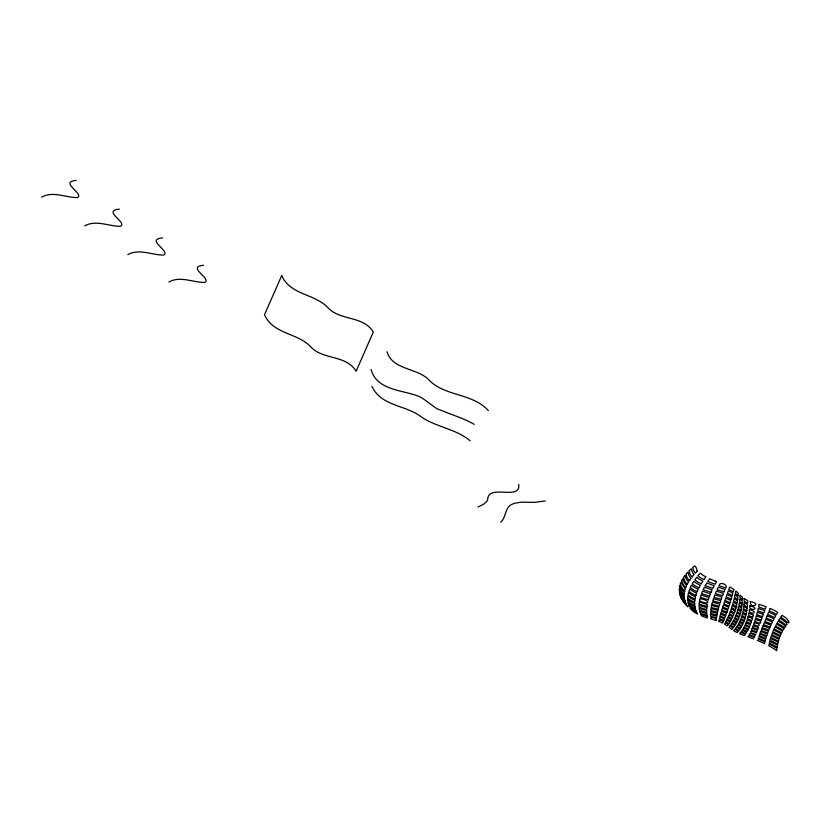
<?xml version="1.0" encoding="UTF-8"?>
<svg xmlns="http://www.w3.org/2000/svg" width="831" height="831" viewBox="0 0 831 831"><rect width="100%" height="100%" fill="white"/><g stroke="black" fill="none" stroke-linecap="round" stroke-linejoin="round"><path stroke-width="1.25" d="M743.922 604.885L744.088 602.465A7.479 2.981 23.7 0 0 747.536 604.573L747.318 607.035M747.173 608.385L746.82 610.733M743.257 609.829L742.831 612.021A11.094 4.425 23.7 0 0 746.113 614.265M720.176 616.072L720.602 614.275A10.772 4.3 23.7 0 1 725.525 616.207L724.777 617.942A10.086 4.02 23.7 0 0 720.176 616.093M746.155 614.234L746.602 612.021A9.816 3.916 23.7 0 1 743.298 609.829M735.071 594.799L734.49 597.157A18.23 7.271 23.7 0 1 737.751 599.702L737.928 597.177A20.598 8.217 23.7 0 0 735.123 594.799M736.297 606.744L736.796 604.563A16.101 6.419 23.7 0 0 733.337 602.008L732.651 604.22A14.916 5.952 23.7 0 1 736.266 606.744M732.246 595.702L732.828 593.344A10.325 4.113 23.7 0 0 728.309 590.872L727.374 593.292A10.678 4.259 23.7 0 1 732.267 595.692M721.786 610.318L722.357 608.354A11.509 4.591 23.7 0 1 727.644 610.442L726.928 612.343M731.197 599.317L731.82 597.032A10.678 4.259 23.7 0 0 726.948 594.632L726.086 596.98A11.073 4.415 23.7 0 1 731.218 599.307M730.179 602.672L730.781 600.605A11.073 4.415 23.7 0 0 725.671 598.278L724.871 600.543A11.385 4.539 23.7 0 1 730.158 602.797L730.137 602.807M744.368 620.466L744.981 618.648M766.733 635.777L767.314 634.022A46.629 18.594 23.7 0 0 761.944 631.934L760.812 631.529M734.957 611.169A14.22 5.672 23.7 0 0 731.29 608.666L730.584 610.681A13.815 5.505 23.7 0 1 734.282 613.112L734.988 611.169M751.473 621.64L750.819 623.468A14.823 5.91 23.7 0 1 746.487 621.754L747.162 619.812A15.062 6.004 23.7 0 0 751.473 621.609M730.179 611.761L729.483 613.652A13.639 5.433 23.7 0 1 733.129 616.01L733.908 614.192A13.815 5.505 23.7 0 0 730.21 611.741M743.942 621.598L743.205 623.354A13.244 5.277 23.7 0 1 739.912 621.141M745.376 624.517L746.113 622.762M758.298 628.091L758.028 628.766M761.85 628.859L761.539 629.649M760.77 631.633L760.469 632.37M756.303 632.962C749.946 629.15 747.651 632.723 755.711 634.427M757.072 631.134L756.781 631.851M759.721 634.354L760.957 634.572A45.258 18.043 23.7 0 1 766.4 636.723L765.902 638.457A43.378 17.295 23.7 0 0 759.17 635.725M760.427 632.484L760.188 633.097M759.648 634.552L759.409 635.144M755.15 635.642C751.338 631.84 744.732 634.053 753.52 636.307A54.493 21.731 23.7 0 1 754.704 636.754M728.33 616.467L729.047 614.67A13.639 5.433 23.7 0 1 732.703 617.038L731.893 618.742A13.691 5.464 23.7 0 0 728.361 616.446M770.046 627.218L770.929 625.296A32.534 12.974 23.7 0 0 764.323 622.627L763.523 624.663A40.252 16.049 23.7 0 1 770.046 627.197M726.595 620.175L725.868 621.723M739.881 621.152L740.639 619.375A12.995 5.183 23.7 0 0 743.901 621.619M723.728 620.466L724.445 618.918A10.086 4.02 23.7 0 0 719.854 617.069L719.48 618.794A9.234 3.688 23.7 0 1 723.687 620.56L723.676 620.57M725.338 622.616L724.59 624.123A15.498 6.181 23.7 0 1 727.032 625.92L728.486 624.683A15.259 6.087 23.7 0 0 725.37 622.596M747.962 629.929L747.277 631.238A19.986 7.967 23.7 0 1 742.706 629.493L743.652 627.966M776.518 624.185L775.531 626.148A27.413 10.928 23.7 0 1 783.031 630.262L783.986 628.714A24.878 9.92 23.7 0 0 776.538 624.174M741.387 626.834A12.964 5.173 23.7 0 1 738.094 624.642L737.087 626.179A12.309 4.903 23.7 0 0 740.473 628.319L741.418 626.813M500.761 522.19C506.328 517.349 504.697 507.523 511.803 504.396A58.274 23.237 23.7 0 1 515.324 503.119L521.556 502.142L531.154 502.34A70.604 28.15 23.7 0 0 535.683 502.225L545.209 500.948M784.599 627.727L785.659 626.283M739.922 629.129L738.904 630.511A11.499 4.591 23.7 0 1 735.445 628.444L736.526 627.01M729.016 623.79L730.023 622.253A14.106 5.63 23.7 0 0 726.668 620.051M740.639 632.422A21.128 8.424 23.7 0 0 744.69 634.022C746.103 634.333 743.953 636.484 743.101 635.092A34.673 13.826 23.7 0 1 741.512 634.5L739.528 633.679L740.66 632.401M41.55 197.144C52.997 190.798 65.483 197.643 77.408 197.591C84.658 193.852 58.523 181.885 76.255 180.42M84.669 225.866C96.116 219.529 108.601 226.375 120.526 226.323C127.766 222.583 101.631 210.607 119.363 209.152M127.839 254.639C139.286 248.292 151.782 255.138 163.707 255.086C170.947 251.346 144.812 239.38 162.544 237.915M168.911 282C180.358 275.663 192.854 282.509 204.779 282.457C212.019 278.717 185.884 266.741 203.616 265.286M478.022 506.993L483.455 504.396L486.924 501.218A35.93 14.324 23.7 0 0 487.724 499.088C488.701 483.735 520.912 501.01 518.721 484.411M758.516 627.519L754.06 625.972A39.992 15.945 23.7 0 1 753.135 625.639L752.419 627.405A40.968 16.34 23.7 0 0 753.343 627.737L757.81 629.306M761.892 628.745L763.024 629.14A43.378 17.295 23.7 0 1 768.384 631.228L767.699 633.035A46.629 18.594 23.7 0 0 762.318 630.937L761.186 630.532M757.405 630.282L752.938 628.714A40.968 16.34 23.7 0 1 752.013 628.381L751.255 630.002L756.74 631.955M760.147 633.201L761.3 633.617A45.258 18.043 23.7 0 1 766.733 635.777M715.283 581.118L716.571 581.617L715.449 583.601A26.737 10.512 -65.9 0 0 715.096 584.255L707.763 581.471A30.009 14.169 -66.6 0 1 709.061 579.591L709.695 578.729L711.378 579.508A39.867 15.893 23.7 0 0 715.283 581.118M705.239 585.658L712.936 588.358A24.431 9.598 -65.9 0 1 714.224 585.782L713.299 585.471A47.741 19.04 23.7 0 1 710.505 584.484L706.88 582.988A24.006 11.333 -66.6 0 0 705.239 585.658M741.979 632.007L741.2 631.643L742.228 630.272A19.986 7.967 23.7 0 0 746.716 632.111L745.885 633.523L745.23 633.284A24.151 9.629 23.7 0 1 741.979 632.017M474.189 424.34L471.063 422.657A51.377 20.484 23.7 0 0 462.327 418.523L436.981 408.779L422.792 398.506A16.018 6.388 23.7 0 0 417.401 395.805C401.041 389.874 376.661 389.895 371.073 369.546M470.138 440.794C455.274 428.235 434.488 427.176 419.323 415.427C403.845 404.957 380.92 405.684 371.841 386.259M488.368 410.628C472.704 393.25 445.883 396.48 429.824 380.858C418.201 367.447 392.492 370.543 387.007 351.71M684.339 597.759L681.493 594.508L679.301 590.28A15.197 10.169 -43.3 0 1 679.446 588.327L681.42 592.524L684.173 595.775A14.272 7.656 -62.2 0 0 684.349 597.759M740.691 599.681C739.081 597.375 738.956 602.382 740.972 602.527A23.175 9.234 23.7 0 0 742.208 603.576L742.374 601.156A21.616 8.622 23.7 0 1 740.701 599.681M692.13 576.943L690.052 574.211L689.034 570.845A24.473 16.371 -43.3 0 1 691.33 568.809L692.181 571.863L694.103 574.398A24.244 13.005 -62.2 0 0 692.13 576.943M700.585 614.078L701.468 615.823A18.24 7.271 23.7 0 0 707.223 617.921L707.285 616.436M681.617 580.776L683.175 584.785L685.679 587.922A11.561 6.201 -62.2 0 1 686.562 585.616L684.183 582.583L682.822 578.74A14.491 9.692 -43.3 0 0 681.617 580.776M744.202 598.538L744.171 601.052A7.479 2.981 23.7 0 0 747.62 603.161L747.744 600.543A6.627 2.638 23.7 0 1 744.202 598.538M757.997 639.018A36.647 14.615 23.7 0 1 764.915 641.947L764.562 643.651A31.007 12.361 23.7 0 0 757.415 640.441M753.717 638.966A48.219 19.227 23.7 0 0 750.871 637.886C744.566 636.266 749.946 634.614 753.104 637.097A54.493 21.731 23.7 0 1 754.288 637.543M707.254 616.28A21.409 8.539 23.7 0 1 700.564 614.14M758.869 636.639A43.378 17.295 23.7 0 1 765.6 639.351L765.174 641.075A36.647 14.615 23.7 0 0 758.267 638.135M739.902 629.15A12.309 4.903 23.7 0 1 736.546 627.01M725.899 621.702A15.259 6.087 23.7 0 1 728.984 623.801M748.014 629.805A16.994 6.773 23.7 0 1 743.631 628.007M746.093 622.803A14.823 5.91 23.7 0 0 750.383 624.58L749.666 626.366A15.425 6.149 23.7 0 1 745.355 624.548M721.796 610.338A11.25 4.487 23.7 0 1 726.938 612.333M744.94 618.669A12.226 4.872 23.7 0 1 741.719 616.415L741.044 618.285A12.995 5.183 23.7 0 0 744.296 620.58M785.607 626.294A23.891 9.525 23.7 0 0 778.252 621.183L777.13 623.198A24.878 9.92 23.7 0 1 784.578 627.737M747.142 608.406A8.57 3.417 23.7 0 1 743.807 606.235L743.475 608.552A9.816 3.916 23.7 0 0 746.789 610.764M747.287 607.056A8.57 3.417 23.7 0 1 743.953 604.885M742.509 598.05L742.467 599.774A21.616 8.622 23.7 0 1 740.795 598.299C739.382 598.112 739.652 594.103 740.598 595.536A17.243 6.877 23.7 0 0 742.467 597.26L742.509 598.05M750.31 601.613C749.957 609.653 762.681 603.597 750.31 601.613M738.52 593.542L738.157 595.827A20.598 8.217 23.7 0 0 735.352 593.438L735.851 591.038A20.92 8.341 23.7 0 1 737.907 592.929L738.52 593.542M749.998 605.654C747.713 610.411 758.765 610.286 753.686 606.973A36.865 14.698 23.7 0 1 752.678 606.651L749.998 605.654M742.052 604.906L741.751 607.212A28.992 11.561 23.7 0 1 740.66 606.308C738.094 605.83 738.697 600.522 740.816 603.857A23.175 9.234 23.7 0 0 742.041 604.906M776.621 650.444L776.601 650.58A29.646 11.821 23.7 0 0 768.8 645.801L769.132 644.108A31.775 12.673 23.7 0 1 776.892 648.419L776.621 650.444M749.51 609.507C747.204 613.351 756.532 614.774 753.655 611.076A30.55 12.185 23.7 0 1 751.733 610.421L749.51 609.507M695.069 598.922L693.147 598.143A10.18 4.062 23.7 0 1 689.595 596.035L688.016 594.726L688.182 593.895A10.689 5.734 -62.2 0 1 688.546 592.534L689.678 593.511A9.982 3.978 23.7 0 0 693.137 595.682L695.516 596.751A11.831 5.588 -66.6 0 0 695.215 598.081L695.069 598.922M699.515 600.803C709.913 605.892 711.045 600.366 699.962 598.632A11.831 5.588 -66.6 0 0 699.66 599.961L699.525 600.74M737.513 601.021L737.107 603.296A16.101 6.419 23.7 0 0 733.648 600.74L734.22 598.465A18.23 7.271 23.7 0 1 737.481 601.021M777.099 647.214L777.078 647.339A31.775 12.673 23.7 0 0 769.329 643.028L769.735 641.324A34.445 13.732 23.7 0 1 777.452 645.292L777.099 647.214M684.682 591.288C679.072 585.585 678.563 576.288 685.201 589.148A10.689 5.734 -62.2 0 0 684.837 590.509L684.682 591.288M741.522 608.489L741.096 610.681A30.373 12.112 23.7 0 1 740.359 610.068L738.686 608.656A32.949 13.14 23.7 0 0 738.105 608.178L738.603 605.996L740.431 607.575A28.992 11.561 23.7 0 0 741.522 608.489M759.191 604.438L758.703 607.046L760.22 607.523A36.398 14.511 23.7 0 1 765.185 609.216L766.13 606.775A30.84 12.299 23.7 0 0 760.407 604.823L759.191 604.438M716.156 620.445L714.681 620.092A38.87 15.498 23.7 0 0 713.736 619.833C704.917 617.329 717.506 616.373 716.177 620.342M718.857 621.339L718.836 621.443A8.3 3.314 23.7 0 1 722.555 623.125L723.354 621.526A9.234 3.688 23.7 0 0 719.158 619.76L718.857 621.339M748.866 613.164L748.409 615.387A7.687 3.064 23.7 0 0 749.147 615.75L751.037 616.54A26.28 10.481 23.7 0 0 752.834 617.194L753.457 614.961A27.163 10.834 23.7 0 1 750.715 613.984L748.866 613.164M758.298 608.469L757.768 610.962L760.303 611.782A39.659 15.82 23.7 0 1 763.866 613.029L764.78 610.65A36.398 14.511 23.7 0 0 759.825 608.957L758.298 608.469M716.509 617.765L710.723 616.353L710.557 614.566L716.862 616.135L716.509 617.765M777.723 644.118L777.691 644.243A34.445 13.732 23.7 0 0 769.984 640.275L770.482 638.561A36.46 14.543 23.7 0 1 778.148 642.301L777.723 644.118M711.855 604.314L719.116 606.131L719.76 604.064L712.385 602.205L711.855 604.314M733.815 589.574L733.274 591.984A10.325 4.113 23.7 0 0 728.745 589.501L729.743 587.029A10.201 4.072 23.7 0 1 733.815 589.574M716.976 615.002L710.65 613.548A21.398 8.414 -65.9 0 1 710.65 611.699L717.382 613.32L717.008 614.898M740.805 611.876L740.265 613.943A32.804 13.078 23.7 0 1 739.704 613.486L738.011 612.083A31.723 12.652 23.7 0 0 737.222 611.45L737.814 609.383A32.949 13.14 23.7 0 1 738.395 609.861L740.068 611.273A30.373 12.112 23.7 0 0 740.805 611.876M742.561 613.236L742.021 615.293A12.226 4.872 23.7 0 0 745.272 617.537L745.874 615.449A11.094 4.425 23.7 0 1 742.592 613.226M757.353 612.333L756.771 614.701L760.272 615.864A45.466 18.126 23.7 0 1 762.567 616.675L763.45 614.389A39.659 15.82 23.7 0 0 759.887 613.153L757.353 612.333M748.077 616.602L747.526 618.68A15.062 6.004 23.7 0 0 751.837 620.466L752.502 618.42A16.308 6.503 23.7 0 1 748.056 616.654M717.568 612.146L710.806 610.64A18.043 7.095 -65.9 0 1 710.983 608.697L718.036 610.38L717.568 612.146M720.976 613.143L720.944 613.257A10.772 4.3 23.7 0 1 725.868 615.189L726.574 613.413A11.25 4.487 23.7 0 0 721.443 611.408L720.976 613.143M735.954 607.949L735.352 610.016A14.22 5.672 23.7 0 0 731.664 607.523L732.308 605.435A14.916 5.952 23.7 0 1 735.923 607.949M756.355 615.989L755.732 618.222L760.188 619.739A53.683 21.409 23.7 0 1 761.31 620.144L762.152 617.963A45.466 18.126 23.7 0 0 759.856 617.163L756.355 615.989M778.47 641.148L778.439 641.272A36.46 14.543 23.7 0 0 770.773 637.533L771.365 635.777A36.616 14.605 23.7 0 1 778.99 639.413L778.47 641.148M718.285 609.154L711.201 607.586A16.454 6.471 -65.9 0 1 711.554 605.539L718.825 607.305L718.327 609.03M722.741 607.17L722.721 607.222A11.509 4.591 23.7 0 1 728.008 609.32L728.673 607.336A11.541 4.602 23.7 0 0 723.375 605.176L722.752 607.118M755.317 619.438L754.652 621.526A44.396 17.7 23.7 0 0 755.587 621.858L760.095 623.406L760.895 621.359A53.683 21.409 23.7 0 0 759.763 620.965L755.317 619.438M739.922 615.075L739.268 616.986A36.034 14.366 23.7 0 1 738.707 616.529L737.19 615.304A32.575 12.995 23.7 0 0 736.193 614.525L736.868 612.582A31.723 12.652 23.7 0 1 737.658 613.216L739.361 614.618A32.804 13.078 23.7 0 0 739.922 615.075M729.732 604.054L729.067 606.152A11.541 4.602 23.7 0 0 723.759 603.992L724.466 601.789A11.385 4.539 23.7 0 1 729.753 604.033M720.165 602.693L712.749 600.969A17.409 6.845 -65.9 0 1 713.476 598.673L720.841 600.647L720.165 602.693M779.374 638.281L779.343 638.395A36.616 14.605 23.7 0 0 771.719 634.759L772.404 632.962A34.518 13.763 23.7 0 1 779.987 636.619L779.374 638.281M721.329 599.203L713.912 597.375A19.03 7.479 -65.9 0 1 714.826 594.975L722.077 597.063L721.329 599.203M754.236 622.658L753.551 624.59A39.992 15.945 23.7 0 0 754.475 624.922C759.461 627.924 761.788 623.821 755.171 622.99A44.396 17.7 23.7 0 1 754.236 622.658M722.638 595.567L715.335 593.625A21.346 8.393 -65.9 0 1 716.436 591.132L723.458 593.355L722.638 595.567M724.092 591.807L717.028 589.73A24.431 9.598 -65.9 0 1 718.306 587.164L724.964 589.532L724.092 591.807M735.799 615.574L735.04 617.402A29.854 11.904 23.7 0 1 735.83 618.004L737.544 619.365A35.733 14.252 23.7 0 0 738.115 619.812L738.873 618.046A36.034 14.366 23.7 0 1 738.302 617.589L736.785 616.353A32.575 12.995 23.7 0 0 735.799 615.574M768.602 612.177L767.688 614.545A21.938 8.746 23.7 0 1 774.669 617.703L775.832 615.698A19.051 7.593 23.7 0 0 768.602 612.177M770.16 608.437L769.226 610.899A19.051 7.593 23.7 0 1 776.476 614.41L777.733 612.395A17.347 6.918 23.7 0 0 770.16 608.437M767.096 615.792L766.224 618.077A26.343 10.502 23.7 0 1 772.986 620.944L774.066 618.96A21.938 8.746 23.7 0 0 767.096 615.802M765.673 619.282L764.832 621.453A32.534 12.974 23.7 0 1 771.448 624.112L772.435 622.17A26.343 10.502 23.7 0 0 765.673 619.292M763.066 625.774L762.307 627.696L763.44 628.091A43.378 17.295 23.7 0 1 768.8 630.178L769.579 628.319A40.252 16.049 23.7 0 0 763.066 625.785M725.692 587.943L718.971 585.72A26.737 10.512 -65.9 0 1 719.324 585.066C719.895 581.368 728.662 584.816 725.692 587.943M780.423 635.559L780.402 635.611A34.518 13.763 23.7 0 0 772.82 631.944L773.609 630.085A30.986 12.361 23.7 0 1 781.15 633.897L780.423 635.559M727.873 617.433L727.177 619.043A14.106 5.63 23.7 0 1 730.491 621.328L731.436 619.708A13.691 5.464 23.7 0 0 727.904 617.412M281.699 275.591L264.507 314.741C273.202 334.363 297.456 332.732 310.576 346.652C322.667 360.207 346.028 354.432 356.125 371.249L373.316 332.088C363.22 315.281 339.858 321.057 327.757 307.501C314.637 293.582 290.393 295.213 281.699 275.591M749.24 627.332L748.482 628.953A16.994 6.773 23.7 0 1 744.098 627.125L744.95 625.473A15.425 6.149 23.7 0 0 749.23 627.301M774.139 628.953L774.087 629.077A30.986 12.361 23.7 0 1 781.628 632.89L782.48 631.259A27.413 10.928 23.7 0 0 774.98 627.145L774.139 628.953M734.583 618.378L733.752 620.092A31.9 12.714 23.7 0 1 734.531 620.684L736.224 622.004A32.004 12.766 23.7 0 0 736.796 622.44L737.658 620.799A35.733 14.252 23.7 0 1 737.087 620.352L735.373 618.991A29.854 11.904 23.7 0 0 734.583 618.378M742.758 624.32L741.927 625.93A12.964 5.173 23.7 0 1 738.593 623.749L739.434 622.118A13.244 5.277 23.7 0 0 742.717 624.341M733.243 621.017L732.319 622.627A33.874 13.504 23.7 0 1 732.89 623.053L734.552 624.33A28.784 11.478 23.7 0 0 735.3 624.902L736.276 623.364A32.004 12.766 23.7 0 1 735.715 622.928L734.012 621.609A31.9 12.714 23.7 0 0 733.243 621.017M778.959 620.113L778.886 620.238A23.445 9.349 23.7 0 1 785.814 624.943C788.92 625.203 785.575 621.526 783.789 620.778A20.557 8.196 23.7 0 0 780.08 618.222L778.959 620.113M780.88 617.173L780.797 617.298A20.557 8.196 23.7 0 1 784.516 619.853C792.597 627.156 788.162 618.43 783.498 616.28A19.113 7.624 23.7 0 0 782.075 615.272L780.88 617.173M731.747 623.499L730.74 625.037L732.537 626.397A25.782 10.284 23.7 0 0 733.648 627.208L734.739 625.764A28.784 11.478 23.7 0 1 733.981 625.203L732.319 623.925A33.874 13.504 23.7 0 0 731.747 623.499M730.117 625.868L729.016 627.343L730.376 628.361A20.972 8.362 23.7 0 0 731.81 629.389L733.015 628.028A25.782 10.284 23.7 0 1 731.903 627.218L730.117 625.868M705.436 577.555L705.311 577.732A30.009 14.169 -66.6 0 0 704.013 579.612L701.489 578.324A9.951 3.968 23.7 0 1 697.957 575.748A31.225 16.755 -62.2 0 1 699.536 573.961L700.315 573.151A10.232 4.082 23.7 0 0 703.587 575.592L705.955 576.87L705.436 577.555M738.281 631.29L737.159 632.568A10.772 4.3 23.7 0 1 733.607 630.584L734.812 629.223A11.499 4.591 23.7 0 0 738.26 631.3M697.157 571.167L697.012 571.333A31.225 16.755 -62.2 0 0 695.433 573.11L693.511 570.565L692.659 567.511A28.534 19.082 -43.3 0 1 693.771 566.628C695.62 563.833 697.126 570.367 697.157 571.167M706.942 606.505L699.12 604.168A12.33 5.817 -66.6 0 1 699.287 602.07L707.295 604.469A16.454 6.471 -65.9 0 0 706.942 606.505M706.849 607.648L699.027 605.311A14.854 7.012 -66.6 0 0 699.141 607.284L706.672 609.59A18.043 7.095 -65.9 0 1 706.849 607.648M706.703 610.671L699.162 608.365A19.788 9.338 -66.6 0 0 699.536 610.245L706.703 612.52A21.398 8.414 -65.9 0 1 706.703 610.671M708.386 599.795L700.304 597.344A12.704 5.994 -66.6 0 1 701.052 594.975L707.597 597.105A66.283 26.436 23.7 0 0 709.103 597.499A17.409 6.845 -65.9 0 0 708.386 599.795M709.581 596.149L701.52 593.614A14.927 7.043 -66.6 0 1 702.559 591.142L708.49 593.178A59.198 23.611 23.7 0 0 709.996 593.604L710.484 593.75A19.03 7.479 -65.9 0 0 709.581 596.149M707.004 615.335L702.029 613.787A13.545 5.402 23.7 0 1 700.315 613.091L699.962 612.198A25.408 11.998 -66.6 0 1 699.681 611.284L705.093 613.101A39.202 15.633 23.7 0 0 706.849 613.548L707.004 615.335M711.097 592.326L703.161 589.719A18.614 8.788 -66.6 0 1 704.501 587.143L709.767 589.075A58.752 23.424 23.7 0 0 711.71 589.688L712.188 589.833A21.346 8.393 -65.9 0 0 711.097 592.326M694.861 600.2L692.95 599.359A10.18 4.062 23.7 0 1 689.398 597.25L687.819 595.941A11.405 6.118 -62.2 0 0 687.653 598.029L689.252 599.338A10.408 4.155 23.7 0 0 692.805 601.457L694.695 602.288A12.33 5.817 -66.6 0 1 694.861 600.2M695.9 595.463L693.511 594.383A9.982 3.978 23.7 0 1 690.062 592.223L688.92 591.246A11.561 6.201 -62.2 0 1 689.792 588.94L690.904 589.896A9.858 3.937 23.7 0 0 694.28 592.025L696.648 593.105A12.704 5.994 -66.6 0 0 695.9 595.463M694.674 603.441L693.251 602.818A10.481 4.176 23.7 0 1 689.231 600.491L687.632 599.172A14.272 7.656 -62.2 0 0 687.808 601.156L689.429 602.475A10.845 4.321 23.7 0 0 693.854 605.02L694.789 605.425A14.854 7.012 -66.6 0 1 694.674 603.441M697.199 591.745L694.394 590.426A9.795 3.906 23.7 0 1 691.454 588.535L690.353 587.579A13.95 7.489 -62.2 0 1 691.589 585.18L692.285 585.803A9.775 3.895 23.7 0 0 695.495 587.953L698.237 589.262A14.927 7.043 -66.6 0 0 697.199 591.745M694.945 606.516L694.02 606.111A10.803 4.311 23.7 0 1 690 603.867L687.964 602.257A19.809 10.637 -62.2 0 0 688.473 604.158L690.509 605.778A11.322 4.519 23.7 0 0 695.329 608.396A19.788 9.338 -66.6 0 1 694.945 606.516M698.985 587.839L696.233 586.53A9.775 3.895 23.7 0 1 693.023 584.38L692.337 583.757A18.074 9.702 -62.2 0 1 693.937 581.274L694.259 581.575A9.816 3.916 23.7 0 0 697.666 583.964L700.325 585.263A18.614 8.788 -66.6 0 0 698.985 587.839M701.25 583.788L698.601 582.489A9.816 3.916 23.7 0 1 695.194 580.111L694.872 579.799A24.244 13.005 -62.2 0 1 696.845 577.254A9.951 3.968 23.7 0 0 700.367 579.83L702.891 581.118A24.006 11.333 -66.6 0 0 701.25 583.788M690.841 606.817L688.806 605.217A26.457 14.2 -62.2 0 0 689.231 606.266L691.652 608.656A11.811 4.706 23.7 0 0 696.295 611.252L695.952 610.359A25.408 11.998 -66.6 0 1 695.661 609.445A11.322 4.519 23.7 0 1 690.841 606.827M692.161 609.674L690.135 608.084L693.262 611.45A12.694 5.059 23.7 0 0 697.687 614.016L696.804 612.26A11.811 4.706 23.7 0 1 692.161 609.674M687.736 606.682L683.498 602.163L680.901 597.541L687.736 606.682M686.115 603.773L682.376 599.639L680.153 595.578A23.569 15.768 -43.3 0 1 679.914 594.477L685.295 601.914A26.457 14.2 -62.2 0 0 685.72 602.963L686.115 603.773M684.973 600.803L679.602 593.365A18.978 12.694 -43.3 0 1 679.426 591.412L681.617 595.64L684.474 598.891A19.809 10.637 -62.2 0 0 684.973 600.803M684.235 594.612L681.493 591.36L679.519 587.164A13.41 8.964 -43.3 0 1 680.007 585.19L681.773 589.324L684.401 592.524A11.405 6.118 -62.2 0 0 684.235 594.612M687.258 584.37L684.879 581.336L683.518 577.493A16.662 11.146 -43.3 0 1 685.087 575.436L686.261 579.072L688.494 581.97A13.95 7.489 -62.2 0 0 687.258 584.37M689.408 580.713L687.175 577.805L685.99 574.169A19.944 13.338 -43.3 0 1 687.923 572.123L688.93 575.488L691.008 578.231A18.074 9.702 -62.2 0 0 689.408 580.703"/></g></svg>
